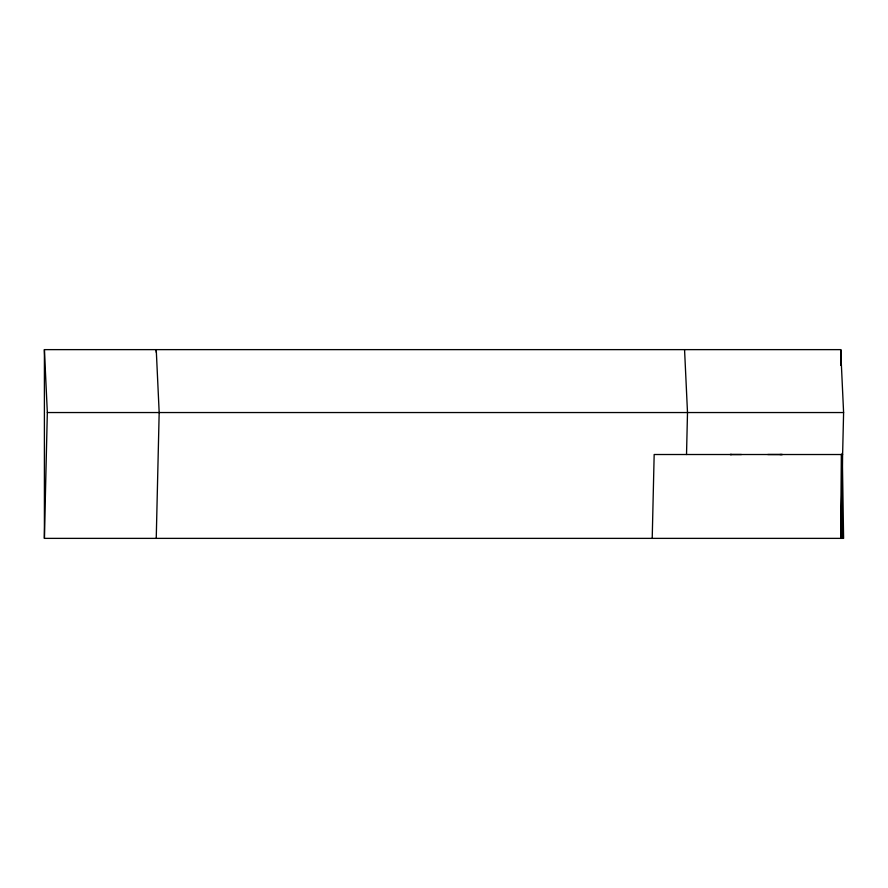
<?xml version="1.0" encoding="UTF-8"?>
<svg xmlns="http://www.w3.org/2000/svg" width="888" height="888" viewBox="0 0 888 888"><rect width="100%" height="100%" fill="white"/><g stroke="black" fill="none" stroke-linecap="round" stroke-linejoin="round"><path stroke-width="1.33" d="M842.279 453.18L843.6 538.372L44.4 538.372L47.33 412.543L44.4 349.628L840.67 349.628L843.6 412.543L840.659 538.372L841.336 454.512L842.623 454.523L654.167 454.512L652.214 538.372M156.244 538.372L159.174 412.543L156.244 349.628L156.244 352.259M686.524 454.523L687.501 412.543L684.559 349.628M730.136 454.512L731.712 454.512M47.33 412.543L843.6 412.543M741.458 454.523L730.247 454.512M767.754 454.512L782.372 454.523L779.919 454.523M840.914 365.356L840.67 349.628L840.803 365.356M841.691 468.897L842.29 538.372M44.4 349.628L44.4 538.372"/></g></svg>
